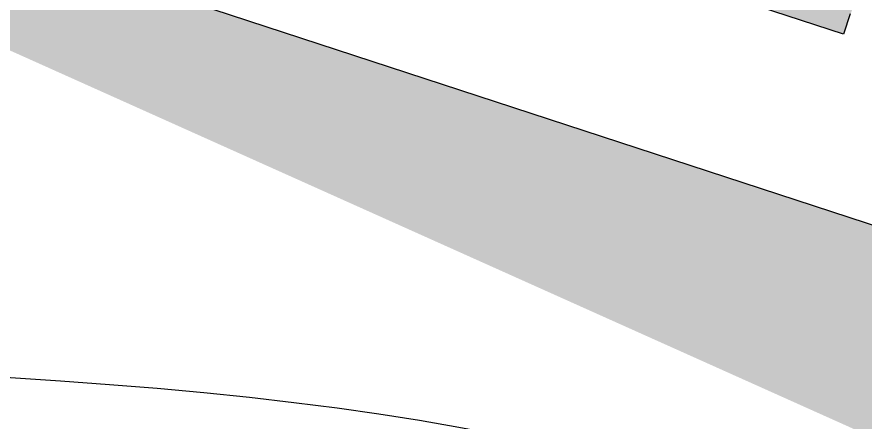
# Model space of a CAD drawing. Header units: metres. Extents: x 329311 to 330425, y 7396637 to 7397287.
# Drawn here: x 329860.561 to 329864.702, y 7397045.95 to 7397047.929 of the extents above; entities that cross this region are included whole.
import ezdxf

# ---------------------------------------------------------------- set-up
doc = ezdxf.new("R2010")
doc.units = ezdxf.units.M
doc.linetypes.add('CACHE2', pattern=[4.7625, 3.175, -1.5875])
doc.layers.add('AXES+POTEAUX', color=6, linetype='CACHE2', lineweight=13)
doc.layers.add('LINHAGROSSA', color=7, linetype='Continuous', lineweight=30)
doc.layers.add('VEGETAIS', color=3, linetype='Continuous')

msp = doc.modelspace()

# ---------------------------------------------------------------- hatches: boundary and pattern name
at = {"layer": 'AXES+POTEAUX'}
h = msp.add_hatch(dxfattribs=at)
h.set_pattern_fill('ANGLE', color=253, scale=0.025)
h.set_pattern_definition([(341.96263, (329827.33868, 7397103.38185), (0.0540704, 0.166043), [0.127, -0.047625]), (71.96263, (329827.33868, 7397103.38185), (-0.166043, 0.0540704), [0.127, -0.047625])])
edge = h.paths.add_edge_path()
edge.add_line((329850.6521, 7397051.5264), (329866.1448, 7397046.453))
edge.add_line((329864.5976, 7397047.8459), (329852.057, 7397051.9296))
edge.add_line((329861.3389, 7397048.907), (329859.8397, 7397049.3952))
edge.add_line((329865.0576, 7397049.1489), (329864.5976, 7397047.8459))
edge.add_line((329866.1448, 7397046.453), (329866.4378, 7397047.3639))
edge.add_line((329866.4378, 7397047.3639), (329869.0187, 7397046.5336))
edge.add_line((329870.9492, 7397047.2304), (329865.0576, 7397049.1489))
edge.add_line((329869.0187, 7397046.5336), (329868.7254, 7397045.6064))
edge.add_line((329868.7254, 7397045.6064), (329874.2876, 7397043.8012))
edge.add_line((329875.0309, 7397044.4484), (329870.5214, 7397045.9169))
edge.add_line((329870.5214, 7397045.9169), (329870.9492, 7397047.2304))
edge.add_line((329874.2876, 7397043.8012), (329873.5994, 7397041.6878))
edge.add_line((329875.298, 7397041.1347), (329875.7585, 7397042.549))
edge.add_line((329875.7585, 7397042.549), (329876.1582, 7397042.4188))
edge.add_line((329876.1582, 7397042.4188), (329876.6974, 7397044.1394))
edge.add_line((329876.6974, 7397044.1394), (329876.5032, 7397044.1659))
edge.add_line((329876.5032, 7397044.1659), (329875.0889, 7397044.6264))
edge.add_line((329875.0889, 7397044.6264), (329875.0309, 7397044.4484))
edge.add_line((329873.5994, 7397041.6878), (329875.298, 7397041.1347))
edge.add_line((329848.3439, 7397053.2343), (329850.9292, 7397052.4026))
edge.add_line((329850.9292, 7397052.4026), (329850.6521, 7397051.5264))
edge.add_line((329852.057, 7397051.9296), (329852.4849, 7397053.2434))
edge.add_line((329852.4849, 7397053.2434), (329832.0228, 7397059.8777))
edge.add_line((329831.3186, 7397057.8526), (329848.0786, 7397052.3955))
edge.add_line((329848.0786, 7397052.3955), (329848.3439, 7397053.2343))
edge.add_line((329831.359, 7397057.8394), (329832.0229, 7397059.8644))

# ---------------------------------------------------------------- linework, layer by layer
at = {"layer": 'LINHAGROSSA'}
for p, q in [((329850.6521, 7397051.5264), (329866.1448, 7397046.453)), ((329864.5976, 7397047.8459), (329861.2655, 7397048.931)), ((329864.6299, 7397047.945), (329864.5976, 7397047.8459))]:
    msp.add_line(p, q, dxfattribs=at)
at = {"layer": 'VEGETAIS'}
msp.add_spline([(329853.356, 7397046.2003), (329864.5148, 7397043.7038), (329861.5651, 7397041.9526), (329858.2167, 7397044.4363), (329853.8269, 7397044.1193), (329853.356, 7397046.2003)], degree=3, dxfattribs=at)

doc.saveas('drawing.dxf')
